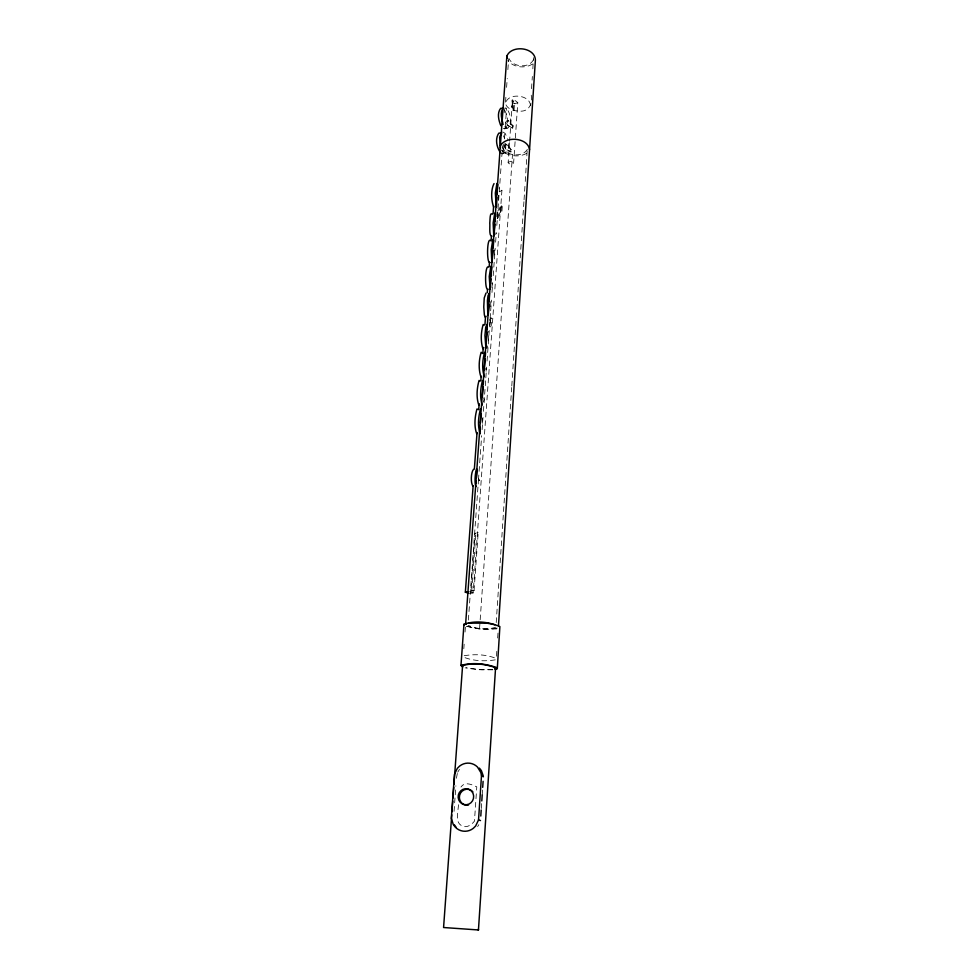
<?xml version="1.0" encoding="UTF-8"?>
<svg xmlns="http://www.w3.org/2000/svg" width="979" height="979" viewBox="0 0 979 979"><rect width="100%" height="100%" fill="white"/><g stroke="black" fill="none" stroke-linecap="round" stroke-linejoin="round"><path stroke-width="0.73" stroke-dasharray="4.89 3.67" d="M525.258 181.458L527.363 147.596M530.447 105.451C529.933 94.217 506.498 92.393 505.58 104.068C507.722 109.538 514.416 111.055 519.702 111.129C529.003 112.022 533.212 103.076 531.144 94.767M532.845 68.836L533.469 57.675M482.488 418.449L482.28 424.862M490.748 306.513L490.712 300.345M494.64 250L494.456 256.094M498.654 195.335L498.225 202.898M469.798 593.445L473.163 592.956L501.921 190.354L501.26 188.935L498.898 188.041M488.35 340.753L488.46 331.465M481.301 808.495L481.692 802.45M482.194 794.911L482.696 787.361M496.218 622.571L511.687 387.513M511.784 385.983L523.949 201.295M524.046 199.765L525.16 182.975M531.548 88.673L532.343 76.472M496.475 656.199L496.879 650.129M497.662 637.99L498.066 631.92M514.036 110.248L514.489 103.615L512.812 99.98L512.127 100.054L511.662 106.699L514.036 110.248L512.347 106.638L512.812 99.98M479.588 628.31L512.506 154.327M509.508 142.677L508.138 162.71L509.215 163.762L511.956 164.117L513.62 163.016L517.793 102.611L515.419 100.678L512.372 101.902L509.606 141.172M458.441 804.726C458.38 811.383 454.085 823.094 462.92 826.264C467.534 827.855 471.731 824.551 474.46 821.136L476.785 786.847C471.915 784.693 464.866 781.144 460.962 787.043M501.04 210.803L501.468 204.746L502.386 204.929L501.958 210.999L497.638 218.366L496.732 218.17L501.04 210.803L501.958 210.999M474.069 590.533L478.193 532.698L477.299 532.503L474.95 533.396L470.789 591.083L474.069 590.533L470.789 591.083M513.339 110.321L513.804 103.688L512.127 100.054M463.813 648.747L464.144 644.194M465.025 632.03L465.478 625.948M504.173 112.818L504.381 109.991M454.048 811.358L455.125 796.319M455.235 794.813L455.884 785.794M456.434 778.268L457.364 773.19M496.83 216.665L497.161 212.162M505.531 102.146L506.057 94.755M506.596 87.364L507.232 78.504M507.868 69.631L508.615 59.291M468.378 620.074L478.364 481.423M478.474 479.894L481.668 435.704M482.109 429.61L482.977 417.421M483.418 411.327L485.731 379.326M485.841 377.808L486.612 367.137M487.052 361.043L490.565 312.289M490.675 310.759L491.446 300.1M491.984 292.476L492.645 283.335M493.196 275.711L494.297 260.475M494.407 258.958L495.178 248.287M495.619 242.192L496.267 233.051M496.818 225.427L497.919 210.191M498.03 208.674L499.131 193.438M499.241 191.908L500.453 175.155M500.55 173.626L502.533 146.201L504.919 142.995M490.295 320.329L489.757 327.806L491.238 325.664L491.776 318.163L490.834 317.991L489.365 320.145L490.295 320.329L491.776 318.163M497.638 218.366L498.066 212.357L502.386 204.929M490.834 317.991L490.295 325.493L491.238 325.664M471.694 591.255L475.831 533.592L478.193 532.698M526.641 153.385C519.519 157.301 510.169 156.493 503.451 152.075L503.977 144.745M504.393 138.908L504.809 133.071L501.982 133.842M486.073 371.274L486.355 368.422M492.535 282.662L491.923 287.618M483.687 401.818L484.054 399.359M495.753 234.642L496.084 232.512M491.984 283.873L491.96 282.955M512.715 128.127L513.204 125.912L508.395 120.588L506.192 121.249A2.925 1.725 79.9 0 0 505.947 123.048L506.804 125.141L512.715 128.127L507.428 125.031L506.559 122.938A2.925 1.725 79.9 0 1 506.804 121.139L507.697 120.319M510.438 151.978L510.928 149.738L506.082 144.488L504.479 145.076A2.937 1.738 80.5 0 0 504.234 146.899L505.103 148.967L511.062 151.88L511.552 149.64L506.706 144.378L505.384 144.231M512.103 128.237L512.592 126.022L507.073 120.429M487.713 345.905L486.82 348.61M483.993 397.67L483.491 398.441M485.804 369.475L485.89 368.214M478.388 480.97L478.572 478.45L479.93 481.864L478.719 484.018M533.457 59.695C529.101 68.75 512.666 67.282 508.872 58.348M517.793 102.611L514.746 103.823L512.372 101.902M508.125 162.318L511.197 161.192L513.62 163.016M527.363 149.395C522.443 157.595 507.012 156.126 502.594 148.013M501.921 190.354L499.706 191.664M497.883 210.926L501.468 204.746M477.642 826.582L478.829 824.685M457.731 772.162L459.481 769.384M495.912 627.147C487.273 630.133 476.565 628.983 468.207 625.361M532.527 64.039C525.038 68.75 513.706 67.649 507.942 60.698M505.996 144.133L505.103 144.978A2.937 1.738 80.5 0 0 504.858 146.789L505.727 148.869L511.062 151.88M501.456 153.507L502.643 153.838L504.662 152.381L505.764 148.502L505.69 143.252M502.643 153.838L507.477 151.635L508.59 147.756L508.505 142.493M503.255 128.579L505.519 128.604C509.496 123.097 507.526 114.849 504.136 109.452M504.43 128.947L508.321 127.833C512.347 121.947 510.524 112.585 505.764 107.568M503.781 109.122L506.584 108.326L505.25 127.062L502.423 127.833M497.344 628.09C487.42 630.256 476.7 629.252 467.081 626.132M464.193 655.71C474.68 654.009 486.33 654.327 496.182 658.5M495.264 659.858C484.813 661.486 473.31 661.143 463.471 657.08M507.783 120.698L508.395 120.588M506.804 125.141L507.428 125.031M512.592 126.022L513.204 125.912M506.082 144.488L506.706 144.378M505.103 148.967L505.727 148.869M510.928 149.738L511.552 149.64M496.586 628.922L480.261 629.154L465.612 626.156M513.804 103.688L514.489 103.615M511.662 106.699L512.347 106.638M492.596 669.465L481.888 669.758L466.445 667.751M492.829 669.82L477.446 669.722L465.209 667.825M469.736 591.769L473.163 592.956M474.95 533.396L475.831 533.592M505.47 153.091L503.096 151.721L501.554 149.151M502.79 131.957L505.164 133.389L508.015 139.777M507.244 128.176L504.883 126.744M478.547 479.416L479.734 480.603M501.481 150.142L503.451 152.075M503.463 135.836L504.442 138.002"/><path stroke-width="1.47" d="M529.553 149.677C528.024 137.611 505.715 135.665 500.342 145.92L500.416 148.049M480.799 816.033L481.191 810M481.803 800.944L482.194 794.911M482.696 787.361L483.1 781.328M451.76 814.809L443.573 927.517L478.45 929.964L495.582 667.715C485.425 663.909 473.053 662.599 462.59 665.561L453.962 784.35M498.458 625.85L535.403 59.952C534.84 47.127 511.564 44.704 506.865 56.06L465.588 624.431L466.506 623.696M496.182 669.208L497.308 668.559L499.877 626.609C489.133 621.812 475.06 620.282 463.96 624.284L460.962 665.414L462.651 667.017M478.535 819.925L481.484 775.784L480.836 772.541L477.446 766.998A14.342 13.755 -77.9 0 0 459.714 766.006L457.364 768.307L454.501 774.23L451.307 818.224L453.301 824.575L455.321 827.206A14.575 13.877 -81.8 0 0 473.285 828.344L475.659 825.982L478.535 819.925L480.493 820.561M458.857 798.925L459.163 794.569M451.98 811.762L452.751 801.103M452.971 798.056L453.742 787.397M476.075 483.491L476.271 480.677M476.479 477.862C478.241 455.529 472.771 482.61 476.198 486.587M479.82 431.739L480.151 427.26M480.481 422.781L481.13 413.811M482.341 397.107L483.088 386.778M483.308 383.829L483.516 380.88L482.561 380.501C480.395 388.247 479.686 397.401 482.268 405.037M484.287 370.27L485.131 358.632M485.339 355.732L485.56 352.819L484.617 352.318C482.402 360.015 481.839 369.083 484.324 376.719M486.208 343.776L487.04 332.297M487.248 329.421L487.114 324.392L485.743 327.133L484.935 335.467L485.902 348.083M488.301 315.03L489.059 304.469M489.28 301.446L489.39 293.125L488.031 295.658L487.407 300.737L487.799 315.018M490.92 278.88L490.161 289.307L489.231 276.555L490.895 266.129L491.788 266.973L491.14 275.907M492.119 262.433L492.963 250.673M493.183 247.736L493.71 240.381L492.841 239.439L491.201 249.621L491.739 260.842M494.04 235.902L494.884 224.301M495.093 221.389L495.619 214.144L494.75 213.092L493.147 223.041L493.673 234.275M496.622 206.936L496.83 197.415M497.038 194.564L497.773 184.554L496.916 183.391L495.337 193.083L496.206 206.006M468.782 593.372L465.355 592.185L473.138 485.768M474.362 469.051L477.042 432.559M478.707 409.76L479.159 403.678M480.824 380.88L481.154 376.315M482.831 353.517L483.271 347.435M484.935 324.636L485.498 317.037M487.273 292.709L487.505 289.674M489.17 266.863L489.5 262.311M491.066 241.03L491.397 236.465M493.061 213.667L493.624 206.067M483.859 347.606L482.904 348.744C480.481 341.133 480.922 332.126 483.198 324.49L484.128 325.101M486.147 316.266L485.217 317.257L484.372 315.005L483.761 307.027L484.238 297.946L485.976 293.125M488.129 289.209C484.544 291.656 484.886 264.648 488.399 266.986M490.075 262.507C486.563 264.55 486.857 237.738 490.344 240.406M492.009 236.147C488.717 236.698 490.185 226.173 489.769 223.065C490.1 221.303 489.684 211.44 492.278 214.168M501.701 132.312L499.633 137.256L500.208 145.32M503.5 107.47C499.951 111.679 501.407 118.031 502.79 122.852M473.004 486.184C470.495 483.308 470.887 472.196 473.542 469.345M465.355 592.185L468.708 591.695M477.189 433.342L476.675 433.685C473.946 426.073 474.815 416.785 476.969 409.014L477.96 409.283M460.962 665.414C472.441 662.159 486.049 663.603 497.197 667.788L497.308 668.559M494.664 669.012L495.68 668.412M479.282 404.719L478.78 404.988C476.149 397.376 476.871 388.198 479.074 380.464L480.04 380.843M481.35 376.462L480.86 376.682C478.339 369.071 478.902 359.978 481.154 352.293L482.096 352.795M500.538 124.92L503.365 124.137M468.5 623.109L486.441 623.182M487.848 623.354L491.666 624.015M477.593 929.548L478.621 929.793M492.718 624.284L494.811 624.81M493.734 207.107C491.066 200.658 490.834 189.314 494.028 183.611M501.15 133.107L498.862 133.095C494.811 138.737 496.622 147.523 500.612 152.785M502.949 108.363L500.685 108.277C496.806 113.197 498.654 120.552 500.942 125.838M481.484 775.784L483.406 776.8M480.187 433.746C477.495 426.11 478.352 416.858 480.481 409.063L481.448 409.332M479.392 768.099L481.387 770.632L483.185 775.723M454.378 824.869L456.214 827.439M477.091 469.418L477.385 470.287M462.59 665.561L462.81 666.258M463.96 624.284L464.193 625.202M506.865 56.06L506.926 58.397M471.768 791.387A8.162 7.795 -80 0 0 460.828 790.738A7.991 7.636 -79.9 0 0 460.02 802.058A8.162 7.795 -79.9 0 0 470.985 802.719A7.991 7.636 -80 0 0 471.768 791.375M468.525 805.032A8.113 7.759 -80.1 0 1 461.231 802.499A7.954 7.599 -80.1 0 1 462.015 791.24A8.113 7.759 -80.1 0 1 472.906 791.889"/></g></svg>
